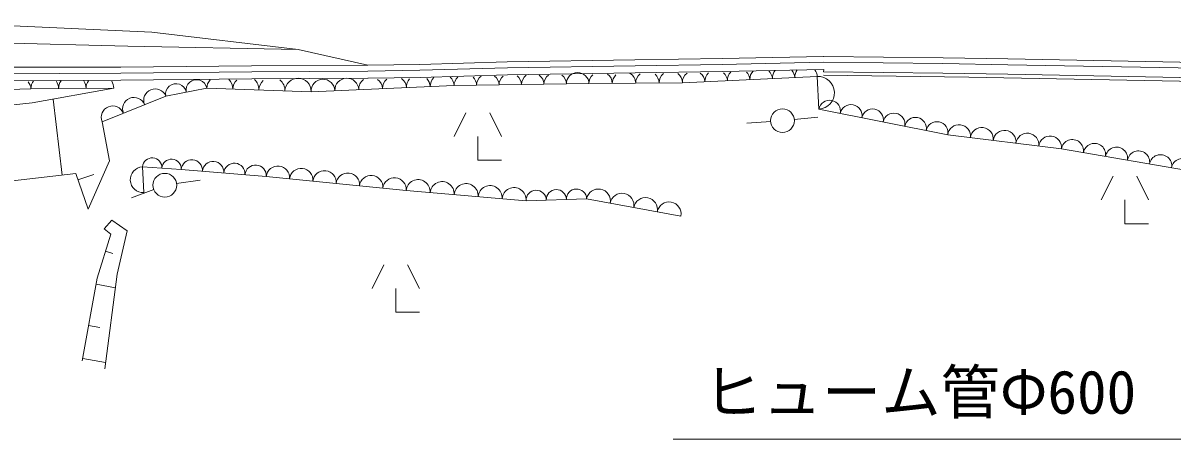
# Model space of a CAD drawing. Units: millimetres, scale not verified. Extents: x 40000 to 680000, y 20000 to 380000.
# Drawn here: x 459527 to 507951, y 256020 to 273564 of the extents above; entities that cross this region are included whole.
import ezdxf
from ezdxf.enums import TextEntityAlignment as Align

# ---------------------------------------------------------------- set-up
doc = ezdxf.new("R2010")
doc.units = ezdxf.units.MM
doc.header["$LTSCALE"] = 1000
doc.linetypes.add('DASHED', pattern=[7.5, 6, -1.5])
doc.linetypes.add('USER1', pattern=[2, 1, -1])
doc.layers.add('M-STR-STR3', color=7, linetype='Continuous', lineweight=13)
doc.layers.add('M-TTL', color=7, linetype='Continuous', lineweight=13)
doc.styles.add('ＭＳ ゴシック', font='')
doc.styles.get('ＭＳ ゴシック').set_extended_font_data('MS Gothic')

msp = doc.modelspace()

# ---------------------------------------------------------------- linework, layer by layer
at = {"layer": 'M-STR-STR3'}
msp.add_line((486929, 256020), (508323, 256020), dxfattribs=at)
at = {"layer": 'M-TTL'}
for p, q in [((456279, 273564), (464956, 273170)), ((464956, 273170), (471127, 272442)), ((463940, 272580), (456597, 272770)), ((471127, 272442), (463940, 272580)), ((471127, 272442), (474059, 271781)), ((488986, 272067), (493263, 272156)), ((493271, 272156), (498303, 272098)), ((456317, 271711), (463650, 271696)), ((463650, 271696), (469164, 271759)), ((469164, 271759), (474062, 271782)), ((474059, 271781), (476247, 271818)), ((476247, 271818), (479939, 271925)), ((479945, 271676), (476253, 271568)), ((479939, 271925), (485317, 272011)), ((485321, 271761), (479945, 271676)), ((485317, 272011), (488986, 272067)), ((488990, 271817), (485321, 271761)), ((493268, 271906), (488990, 271817)), ((498299, 271848), (493268, 271906)), ((501034, 271804), (498299, 271848)), ((498303, 272098), (501039, 272054)), ((510991, 271615), (501034, 271804)), ((501039, 272054), (510995, 271865)), ((463653, 271446), (456476, 271418)), ((469166, 271509), (463653, 271446)), ((469168, 271209), (463655, 271146)), ((474063, 271532), (469166, 271509)), ((474064, 271232), (469168, 271209)), ((476253, 271568), (474063, 271532)), ((476260, 271268), (474068, 271232)), ((479951, 271376), (476260, 271268)), ((485326, 271461), (479951, 271376)), ((488995, 271517), (485326, 271461)), ((493002, 271309), (487317, 271044)), ((493274, 271606), (488995, 271517)), ((493066, 269930), (493002, 271309)), ((493262, 271356), (499395, 271285)), ((493264, 271506), (493274, 271606)), ((498294, 271448), (493264, 271506)), ((501027, 271404), (498294, 271448)), ((499395, 271285), (510980, 271065)), ((510983, 271215), (501027, 271404)), ((459862, 270783), (456020, 270668)), ((463655, 271146), (456482, 271118)), ((463350, 270813), (459862, 270783)), ((467271, 270816), (465545, 270483)), ((471665, 270667), (467271, 270816)), ((477696, 270923), (471665, 270667)), ((483379, 271005), (477696, 270923)), ((487317, 271044), (483379, 271005)), ((460799, 270352), (461178, 267151)), ((465545, 270483), (462862, 269402)), ((478195, 269773), (477695, 268773)), ((479195, 269773), (479695, 268773)), ((498499, 268849), (493066, 269930)), ((491037, 269410), (490039, 269341)), ((492033, 269493), (493028, 269589)), ((478695, 268773), (478695, 267773)), ((503290, 268254), (498499, 268849)), ((509788, 267142), (503290, 268254)), ((464567, 267495), (464618, 266410)), ((466194, 267386), (464567, 267495)), ((469779, 267089), (466194, 267386)), ((478695, 267773), (479695, 267773)), ((456187, 266560), (461754, 267219)), ((461754, 267219), (462267, 265708)), ((462506, 267180), (461843, 266955)), ((465999, 266792), (466989, 266931)), ((475674, 266495), (469779, 267089)), ((505465, 267100), (504965, 266100)), ((506465, 267100), (506965, 266100)), ((465036, 266546), (464100, 266192)), ((480729, 266071), (475674, 266495)), ((483281, 266149), (480729, 266071)), ((487253, 265421), (483281, 266149)), ((505965, 266100), (505965, 265100)), ((462953, 264878), (463274, 265253)), ((505965, 265100), (506965, 265100)), ((463230, 264665), (462651, 262805)), ((462953, 264878), (463230, 264665)), ((463317, 263847), (463006, 263944)), ((474737, 263365), (474237, 262365)), ((475737, 263365), (476237, 262365)), ((462651, 262805), (462027, 259321)), ((463419, 262400), (462605, 262546)), ((475237, 262365), (475237, 261365)), ((475237, 261365), (476237, 261365)), ((462767, 260717), (462292, 260802)), ((463007, 259242), (462044, 259415))]:
    msp.add_line(p, q, dxfattribs=at)
at = {"layer": 'M-TTL', "linetype": 'DASHED'}
for p, q in [((459907, 270190), (463350, 270813)), ((455455, 269710), (459907, 270190)), ((462862, 269402), (463172, 267751)), ((463172, 267751), (462267, 265708)), ((463922, 264794), (463494, 262970)), ((463494, 262970), (462973, 258982))]:
    msp.add_line(p, q, dxfattribs=at)
at = {"layer": 'M-TTL', "linetype": 'USER1'}
msp.add_line((463274, 265253), (463922, 264794), dxfattribs=at)
at = {"layer": 'M-TTL'}
for centre in [(491535, 269445), (465504, 266722)]:
    msp.add_circle(centre, 500, dxfattribs=at)
for centre, radius, start, end in [((467820, 270797), 550, 358.0645, 45.5451), ((471116, 270686), 550, 358.0645, 178.0645), ((472168, 270688), 503, 2.4279, 182.4279), ((473173, 270731), 503, 2.4279, 182.4279), ((474178, 270774), 503, 125.9446, 182.4279), ((474178, 270774), 503, 2.4279, 54.6214), ((475183, 270816), 503, 130.4618, 182.4279), ((475183, 270816), 503, 2.4279, 53.0067), ((476188, 270859), 503, 136.6438, 182.4279), ((476188, 270859), 503, 2.4279, 45.3852), ((477194, 270902), 503, 134.5842, 182.4279), ((477194, 270902), 503, 2.4279, 48.828), ((478170, 270930), 474, 132.7841, 180.8282), ((478170, 270930), 474, 0.8283, 47.1129), ((479117, 270943), 474, 126.1608, 180.8282), ((479117, 270943), 474, 0.8283, 53.2401), ((480064, 270957), 474, 129.2188, 180.8282), ((480064, 270957), 474, 0.8283, 53.1063), ((481011, 270971), 474, 125.0423, 180.8282), ((481011, 270971), 474, 0.8283, 55.1349), ((481958, 270984), 474, 125.9577, 180.8282), ((481958, 270984), 474, 0.8283, 53.1146), ((482905, 270998), 474, 0.8283, 180.8282), ((483871, 271010), 492, 130.9251, 180.5662), ((483871, 271010), 492, 0.5662, 53.8674), ((484856, 271020), 492, 133.9222, 180.5662), ((484856, 271020), 492, 0.5662, 59.1603), ((485841, 271029), 492, 128.6783, 180.5662), ((485841, 271029), 492, 0.5662, 49.2198), ((486825, 271039), 492, 127.7295, 180.5662), ((486825, 271039), 492, 0.5662, 52.7474), ((487791, 271066), 474, 126.1406, 182.6711), ((487791, 271066), 474, 2.6711, 54.0037), ((488739, 271110), 474, 132.3774, 182.6711), ((488739, 271110), 474, 2.6711, 48.1018), ((489686, 271154), 474, 134.4896, 182.6711), ((489686, 271154), 474, 2.6711, 45.9611), ((490634, 271199), 474, 134.5187, 182.6711), ((490634, 271199), 474, 2.6711, 46.5607), ((491581, 271243), 474, 137.4964, 182.6711), ((491581, 271243), 474, 2.6711, 42.0609), ((492529, 271287), 474, 141.1438, 182.6711), ((492529, 271287), 474, 2.6711, 38.7846), ((493034, 270620), 690, 272.6451, 92.6451), ((459382, 270768), 480, 1.7159, 41.383), ((460443, 270788), 581, 144.4217, 180.4968), ((460443, 270788), 581, 0.4968, 34.6309), ((461606, 270798), 581, 145.1434, 180.4968), ((461606, 270798), 581, 0.4968, 33.5315), ((462768, 270808), 581, 146.806, 180.4968), ((462768, 270808), 581, 0.4968, 31.2046), ((465098, 270303), 482, 21.9544, 201.9544), ((465977, 270566), 439, 10.9008, 190.9008), ((466839, 270733), 439, 10.9008, 190.9008), ((467820, 270797), 550, 138.1044, 178.0645), ((468919, 270760), 550, 133.7202, 178.0645), ((468919, 270760), 550, 358.0645, 49.1591), ((470017, 270723), 550, 131.4745, 178.0645), ((470017, 270723), 550, 358.0645, 52.5263), ((464204, 269942), 482, 21.9544, 201.9544), ((493519, 269840), 462, 348.7475, 168.7475), ((463309, 269582), 482, 21.9544, 201.9544), ((494424, 269660), 462, 348.7475, 168.7475), ((495330, 269480), 462, 348.7475, 168.7475), ((496236, 269300), 462, 348.7475, 168.7475), ((497141, 269119), 462, 348.7475, 168.7475), ((498047, 268939), 462, 348.7475, 168.7475), ((498979, 268790), 483, 352.9246, 172.9246), ((499937, 268671), 483, 352.9246, 172.9246), ((500895, 268552), 483, 352.9246, 172.9246), ((501853, 268433), 483, 352.9246, 172.9246), ((502811, 268314), 483, 352.9246, 172.9246), ((503754, 268175), 471, 350.2828, 170.2828), ((504683, 268016), 471, 350.2828, 170.2828), ((505611, 267857), 471, 350.2828, 170.2828), ((464973, 267468), 408, 356.1907, 176.1907), ((465787, 267414), 408, 356.1907, 176.1907), ((466642, 267349), 450, 355.2572, 175.2572), ((506539, 267698), 471, 350.2828, 170.2828), ((507468, 267539), 471, 350.2828, 170.2828), ((508396, 267380), 471, 350.2828, 170.2828), ((464592, 266952), 543, 92.6894, 272.6894), ((467538, 267275), 450, 355.2572, 175.2572), ((468434, 267201), 450, 355.2572, 175.2572), ((469331, 267126), 450, 355.2572, 175.2572), ((470270, 267039), 494, 354.2475, 174.2475), ((471253, 266941), 494, 354.2475, 174.2475), ((472235, 266842), 494, 354.2475, 174.2475), ((473218, 266743), 494, 354.2475, 174.2475), ((474200, 266644), 494, 354.2475, 174.2475), ((475183, 266545), 494, 354.2475, 174.2475), ((476179, 266453), 507, 355.2102, 175.2102), ((477191, 266368), 507, 355.2102, 175.2102), ((478202, 266283), 507, 355.2102, 175.2102), ((479213, 266199), 507, 355.2102, 175.2102), ((480224, 266114), 507, 355.2102, 175.2102), ((481155, 266084), 426, 1.751, 181.751), ((482005, 266110), 426, 1.751, 181.751), ((482856, 266136), 426, 1.751, 181.751), ((483778, 266058), 505, 349.612, 169.612), ((484771, 265876), 505, 349.612, 169.612), ((485764, 265694), 505, 349.612, 169.612), ((486756, 265512), 505, 349.612, 169.612)]:
    msp.add_arc(centre, radius, start, end, dxfattribs=at)

# ---------------------------------------------------------------- texts
at = {"layer": 'M-STR-STR3', "style": 'ＭＳ ゴシック'}
msp.add_text('ヒューム管Φ600', height=1833, dxfattribs=at).set_placement((488196, 258920), align=Align.TOP_LEFT)

doc.saveas('drawing.dxf')
